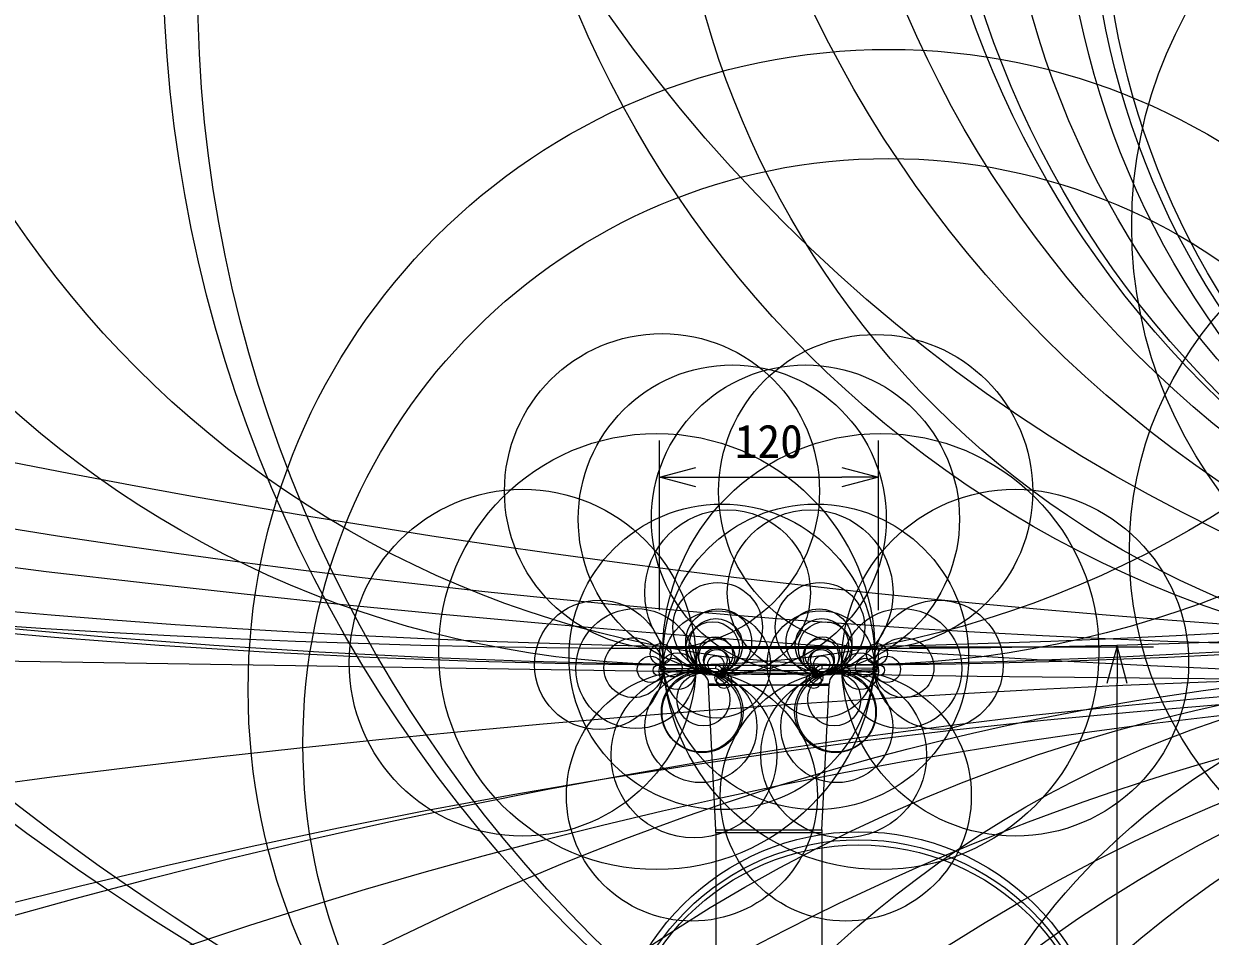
# Model space of a CAD drawing. Units: millimetres, scale not verified. Extents: x -11547 to 11815, y -1356 to 23431.
# Drawn here: x -69.3 to -4.3, y 55.6 to 105.6 of the extents above; entities that cross this region are included whole.
import ezdxf
from ezdxf.enums import TextEntityAlignment as Align

# ---------------------------------------------------------------- set-up
doc = ezdxf.new("R2010")
doc.units = ezdxf.units.MM
doc.header["$LTSCALE"] = 0.125
doc.header["$PDMODE"] = 32
doc.header["$PDSIZE"] = 0.0625
for name, color, linetype in [('0-0_0', 7, 'Continuous'), ('0-5_DEFPOINTS', 7, 'Continuous'), ('0-6_SUNPO', 7, 'Continuous')]:
    doc.layers.add(name, color=color, linetype=linetype)
doc.layers.add('0-4_GAIKEI', color=1, linetype='Continuous', lineweight=18)
doc.styles.add('ＭＳ ゴシック', font='')
doc.styles.get('ＭＳ ゴシック').set_extended_font_data('MS Gothic')

# ---------------------------------------------------------------- blocks, each defined once
blk = doc.blocks.new('_OPEN30')
at = {"layer": '0-0_0'}
blk.add_line((0, 0), (-1, 0), dxfattribs=at)
blk.add_lwpolyline([(-1, 0.26795), (0, 0), (-1, -0.26795)], dxfattribs=at)
blk = doc.blocks.new('D2')
at = {"layer": '0-6_SUNPO'}
for p, q in [((30.4232, -44.9718), (30.4232, -35.6896)), ((42.4232, -44.9718), (42.4232, -35.6896)), ((32.4232, -37.6896), (40.4232, -37.6896))]:
    blk.add_line(p, q, dxfattribs=at)
at = {"layer": '0-6_SUNPO', "xscale": 2, "yscale": 2, "rotation": 180}
blk.add_blockref('_OPEN30', (30.4232, -37.6896), dxfattribs=at)
at = {"layer": '0-6_SUNPO', "xscale": 2, "yscale": 2}
blk.add_blockref('_OPEN30', (42.4232, -37.6896), dxfattribs=at)
at = {"layer": '0-6_SUNPO', "style": 'ＭＳ ゴシック'}
blk.add_text('120', height=1.833, dxfattribs=at).set_placement((34.5482, -37.1896), align=Align.BOTTOM_LEFT)
blk = doc.blocks.new('D5')
at = {"layer": '0-5_DEFPOINTS'}
for p in [(42.1249, -46.9802), (55.4981, -46.9802), (36.4232, -88.0449)]:
    blk.add_point(p, dxfattribs=at)
at = {"layer": '0-6_SUNPO'}
for p, q in [((44.1249, -46.9802), (57.4981, -46.9802)), ((55.4981, -86.0449), (55.4981, -48.9802)), ((38.4232, -88.0449), (57.4981, -88.0449))]:
    blk.add_line(p, q, dxfattribs=at)
at = {"layer": '0-6_SUNPO', "xscale": 2, "yscale": 2}
for p, rotation in [((55.4981, -46.9802), 90), ((55.4981, -88.0449), 270)]:
    blk.add_blockref('_OPEN30', p, dxfattribs=dict(at, rotation=rotation))
at = {"layer": '0-6_SUNPO', "style": 'ＭＳ ゴシック'}
blk.add_text('408', height=1.833, rotation=90, dxfattribs=at).set_placement((54.9981, -69.3875), align=Align.BOTTOM_LEFT)

msp = doc.modelspace()

# ---------------------------------------------------------------- linework, layer by layer
at = {"layer": '0-4_GAIKEI', "color": 7}
for p, q in [((-34.4843, 71.4077), (-34.4539, 70.5372)), ((-22.5316, 71.4963), (-34.437, 71.4963)), ((-22.4843, 71.4077), (-22.5147, 70.5372)), ((-34.4539, 70.5371), (-34.448, 70.37)), ((-22.5147, 70.5372), (-22.5205, 70.37)), ((-22.5087, 70.7073), (-22.5087, 70.7085)), ((-24.6336, 70.0845), (-24.9541, 70.0727)), ((-31.7863, 69.415), (-31.7863, 69.4857)), ((-31.3898, 61.4801), (-31.786, 69.405)), ((-25.5788, 61.4801), (-25.1825, 69.405)), ((-25.1823, 69.415), (-25.1823, 69.4857)), ((-31.386, 61.3302), (-31.386, 44.6983)), ((-25.5825, 61.3302), (-25.5825, 44.6983))]:
    msp.add_line(p, q, dxfattribs=at)
at = {"layer": '0-4_GAIKEI'}
for p, q in [((-34.1877, 71.5113), (-22.7808, 71.5113)), ((-34.1877, 71.4963), (-34.1877, 71.5113)), ((-34.1278, 71.5113), (-34.1278, 71.4963)), ((-32.4843, 71.4963), (-32.4843, 71.4077)), ((-32.4843, 71.4077), (-32.4528, 70.5058)), ((-24.4843, 71.4077), (-32.4843, 71.4077)), ((-32.427, 71.5113), (-32.427, 71.4963)), ((-24.5415, 71.5113), (-24.5415, 71.4963)), ((-24.4843, 71.4077), (-24.5158, 70.5058)), ((-24.4843, 71.4963), (-24.4843, 71.4077)), ((-22.8407, 71.5113), (-22.8407, 71.4963)), ((-22.7808, 71.5113), (-22.7808, 71.4963)), ((-34.2574, 70.3441), (-32.4563, 70.3127)), ((-32.4851, 70.2018), (-32.4832, 70.3132)), ((-31.3825, 70.294), (-32.4563, 70.3127)), ((-31.379, 70.4871), (-32.4528, 70.5058)), ((-25.9491, 70.0425), (-25.9541, 70.2356)), ((-25.5895, 70.4871), (-24.5158, 70.5058)), ((-25.586, 70.294), (-24.5123, 70.3127)), ((-22.7112, 70.3441), (-24.5123, 70.3127)), ((-24.4834, 70.2018), (-24.4854, 70.3132)), ((-31.0203, 70.0425), (-31.0202, 70.0425)), ((-25.9482, 70.0425), (-25.9484, 70.0425)), ((-31.7863, 69.415), (-29.3338, 69.415)), ((-31.786, 69.405), (-29.3337, 69.405)), ((-29.3338, 69.405), (-28.4843, 69.4054)), ((-27.6356, 69.405), (-28.4843, 69.4054)), ((-27.6356, 69.405), (-25.1825, 69.405)), ((-27.6355, 69.415), (-25.1823, 69.415)), ((-31.3898, 61.4801), (-25.5788, 61.4801)), ((-31.386, 61.3302), (-25.5825, 61.3302))]:
    msp.add_line(p, q, dxfattribs=at)
for centre, radius in [((133.8993, 11750.1984), 11681.2817), ((36.4455, 932.4669), 863.1113), ((-33.7284, 606.8143), 535.408), ((-23.2404, 606.6057), 535.1995), ((14.0684, 606.8143), 535.408), ((34.5624, 606.6057), 535.1995), ((-29.978, 522.519), 452.0462), ((-26.9907, 522.5053), 452.0324), ((14.3914, 246.9415), 212.8898), ((14.421, 243.6194), 209.5358), ((-20.8213, 216.0468), 182.0007), ((-20.8941, 211.8472), 177.7689), ((14.5511, 176.2329), 142.1812), ((14.555, 171.804), 137.7204), ((33.7315, 156.2506), 86.8969), ((-21.7994, 130.5769), 96.5252), ((-21.8614, 124.7738), 90.6901), ((32.4616, 134.3462), 64.8771), ((15.3162, 129.192), 58.898), ((33.3149, 129.192), 58.898), ((13.9374, 109.6655), 75.6108), ((-33.0894, 126.0043), 55.4848), ((-23.8792, 126.0087), 55.4892), ((13.9304, 107.7954), 73.7088), ((33.3129, 123.8992), 53.731), ((33.311, 122.6974), 52.6549), ((15.3678, 119.4625), 49.1684), ((33.2633, 119.4625), 49.1685), ((33.7283, 115.4932), 46.1395), ((33.2492, 114.2096), 44.167), ((33.2476, 113.6171), 43.4487), ((15.6575, 94.558), 24.2623), ((-21.9209, 69.1449), 35.093), ((-21.9263, 66.1715), 32.0878), ((11.0637, 76.7481), 19.7935), ((-34.3387, 80.0361), 8.6297), ((-22.6296, 80.0124), 8.6059), ((-30.4896, 78.5065), 8.4407), ((-26.479, 78.5066), 8.4408), ((-34.6234, 71.2452), 11.9466), ((-22.3453, 71.2452), 11.9466), ((-41.9781, 70.6328), 9.5027), ((-14.9902, 70.6328), 9.503), ((-31.0587, 70.9582), 8.3704), ((-25.9099, 70.9582), 8.3703), ((-31.286, 72.575), 2.4559), ((-25.6826, 72.575), 2.4559), ((-37.7848, 70.5193), 3.5431), ((-35.7707, 70.3124), 3.2871), ((-31.3279, 70.5379), 2.9361), ((-25.6407, 70.5379), 2.9361), ((-21.1978, 70.3124), 3.2872), ((-19.1838, 70.5193), 3.5431), ((-31.3907, 71.5865), 1.462), ((-25.5779, 71.5865), 1.462), ((-35.886, 70.36), 1.6377), ((-34.4047, 71.1105), 0.5754), ((-31.4221, 71.0866), 0.961), ((-25.5464, 71.0866), 0.961), ((-22.5639, 71.1106), 0.5754), ((-21.0825, 70.36), 1.6377), ((-34.9723, 70.2717), 0.7197), ((-33.4941, 70.1738), 1.0063), ((-33.749, 70.368), 0.5091), ((-31.4175, 70.7772), 0.6516), ((-31.3889, 70.5703), 0.4427), ((-25.551, 70.7772), 0.6516), ((-25.5796, 70.5703), 0.4427), ((-23.4744, 70.1738), 1.0063), ((-23.2196, 70.368), 0.5091), ((-21.9962, 70.2717), 0.7197), ((15.8376, -76.2763), 146.8143), ((32.8906, -62.1471), 132.6849), ((15.3232, -20.3249), 90.6691), ((33.2983, -25.9388), 96.283), ((33.3829, -9.9587), 80.3027), ((14.897, 11.6659), 58.8672), ((-32.7011, 63.3503), 6.876), ((-34.5405, 70.223), 0.2851), ((-34.3346, 70.1941), 0.0772), ((-34.2568, 70.3439), 0.00067), ((-34.2074, 70.3439), 0.05), ((-32.727, 70.1172), 0.2371), ((33.649, 4.8942), 65.6394), ((-24.2674, 63.3504), 6.8759), ((-24.2416, 70.1172), 0.2371), ((-22.7611, 70.3439), 0.05), ((-22.4281, 70.223), 0.2851), ((-22.7118, 70.3439), 0.00067), ((-22.634, 70.1941), 0.0772), ((14.7177, 34.6926), 35.6482), ((33.8574, 30.7926), 39.5486), ((-32.2052, 67.1283), 3.0656), ((-32.1314, 67.9515), 2.2391), ((-34.2788, 70.1835), 0.0205), ((-34.2619, 70.1787), 0.00283), ((-34.2596, 70.1774), 0.00019), ((-32.5225, 70.0964), 0.0315), ((-32.4933, 70.0915), 0.00188), ((-32.4917, 70.0908), 0.0002), ((-31.0759, 69.8225), 0.368), ((-31.1964, 70.1405), 0.028), ((-24.7633, 67.1283), 3.0656), ((-24.8372, 67.9515), 2.2391), ((-25.8927, 69.8226), 0.368), ((-25.7721, 70.1405), 0.028), ((-24.446, 70.0964), 0.0315), ((-24.4753, 70.0915), 0.00188), ((-24.4768, 70.0908), 0.0002), ((-22.6897, 70.1835), 0.0205), ((-22.7067, 70.1787), 0.00283), ((-22.7089, 70.1774), 0.00019), ((26.3246, -319.4278), 388.9165), ((27.1623, -202.7555), 272.2412), ((-23.546, 47.7386), 13.6366), ((-23.551, 47.5237), 13.4139), ((-23.5546, 47.3837), 13.2663)]:
    msp.add_circle(centre, radius, dxfattribs=at)
at = {"layer": '0-4_GAIKEI', "color": 7}
for centre, radius in [((-30.748, 74.4694), 4.5398), ((-26.2205, 74.4695), 4.5399), ((-31.2343, 71.7772), 1.804), ((-25.7342, 71.7772), 1.804), ((-31.5665, 71.4113), 1.4667), ((-25.402, 71.4113), 1.4667), ((-31.3389, 70.9637), 0.9839), ((-25.6296, 70.9637), 0.9839), ((-31.3352, 70.6692), 0.6894), ((-25.6334, 70.6692), 0.6894), ((23.0565, -643.0747), 713.1818), ((26.9771, -286.8459), 356.9315), ((-32.5853, 65.5752), 4.5422), ((-32.1673, 67.912), 2.1683), ((-32.0703, 68.6204), 1.4533), ((-30.936, 69.6393), 0.4141), ((-31.0151, 69.9303), 0.1126), ((-31.0213, 69.9781), 0.0644), ((-24.3832, 65.5753), 4.5421), ((-24.8013, 67.912), 2.1683), ((-26.0325, 69.6393), 0.4141), ((-24.8982, 68.6204), 1.4533), ((-25.9534, 69.9303), 0.1126), ((-25.9472, 69.9781), 0.0644)]:
    msp.add_circle(centre, radius, dxfattribs=at)
for centre, radius, start, end in [((-34.3843, 71.4112), 0.1001, 121.78833, 182), ((-22.5843, 71.4112), 0.1001, 358, 58.21167), ((-34.248, 70.377), 0.2001, 182, 266.69114), ((-22.7205, 70.377), 0.2001, 273.30886, 357.99999), ((-28.4843, 170.0706), 100.0602, 266.69114, 267.78203), ((-32.3866, 69.4857), 0.6004, 359.99998, 87.77823), ((-28.3668, 176.8387), 106.8283, 267.86606, 268.04329), ((-28.4843, 170.0706), 100.0602, 268.54815, 271.45185), ((-24.5819, 69.4857), 0.6004, 92.22177, 180.00003), ((-28.4843, 170.0706), 100.0602, 272.20548, 273.30886), ((-31.5861, 69.415), 0.2001, 179.99978, 182.86219), ((-25.3824, 69.415), 0.2001, 357.1376, 0), ((-34.3878, 61.3302), 3.0018, 0, 2.8624), ((-22.5807, 61.3302), 3.0018, 177.1376, 180)]:
    msp.add_arc(centre, radius, start, end, dxfattribs=at)
at = {"layer": '0-4_GAIKEI'}
for centre, radius, start, end in [((-34.0819, 71.4985), 0.1049, 172.98021, 181.20022), ((-28.9846, 71.4112), 0.1001, 89.07208, 90), ((-27.984, 71.4112), 0.1001, 90, 90.92792), ((-22.8866, 71.4985), 0.1049, 358.79978, 7.01979), ((-34.2539, 70.5442), 0.2001, 182, 269), ((-26.7176, 270.6407), 200.5219, 267.84691, 268.11041), ((-26.7496, 269.6012), 199.4818, 268.10975, 268.35239), ((-31.386, 70.0939), 0.2001, 21.80479, 89), ((-31.386, 70.0869), 0.4002, 21.80479, 89), ((-28.4843, 170.0636), 99.8601, 268.54815, 271.45185), ((-25.5825, 70.0869), 0.4002, 91, 158.19521), ((-25.5825, 70.0939), 0.2001, 91, 158.19521), ((-30.2267, 269.8543), 199.7351, 271.64772, 271.89006), ((-30.2509, 270.6407), 200.5219, 271.88959, 272.15309), ((-22.7147, 70.5442), 0.2001, 271, 358), ((-27.787, 224.9805), 154.85, 268.26138, 268.41581), ((-31.0152, 70.2424), 0.2, 201.78243, 268.5386), ((-31.0144, 70.2425), 0.2001, 201.80479, 268.54815), ((-25.9541, 70.2425), 0.2001, 271.45185, 338.19521), ((-25.9533, 70.2424), 0.2, 271.46145, 338.21753), ((-29.1816, 224.9805), 154.85, 271.58419, 271.73862), ((-28.4837, 141.5106), 72.1006, 267.37467, 269.32443), ((-28.6114, 337.7717), 268.3577, 269.84576, 270.02714), ((-28.3558, 336.7509), 267.3369, 269.97246, 270.15436), ((-28.4848, 141.5091), 72.0991, 270.67489, 272.62535)]:
    msp.add_arc(centre, radius, start, end, dxfattribs=at)
for centre, major_axis, ratio, start_param, end_param in [((-31.8988, 71.4112), (0, -0.1001), 0.974996, 3.1273835, 3.1415927), ((-31.5713, 71.4112), (0, -0.1001), 0.88148, 3.1272619, 3.1415927), ((-29.5435, 71.4112), (0, -0.1001), 0.714143, 3.126154, 3.1415927), ((-27.425, 71.4112), (0, 0.1001), 0.714143, 0, 0.0154387), ((-25.9833, 71.4112), (0, 0.1001), 0.714143, 0, 0.0147531), ((-25.3972, 71.4112), (0, 0.1001), 0.88148, 0, 0.0148062), ((-25.0697, 71.4112), (0, -0.1001), 0.974996, 3.1415927, 3.1558018), ((-34.248, 70.377), (-0.2, -0.007), 0.581677, 6.2831852, 7.8180596), ((-32.4528, 70.5128), (0.0035, 0.2001), 0.000609, 3.1415921, 4.6774877), ((-31.379, 70.4941), (0.0035, 0.2001), 0.000609, 3.1415927, 4.6774877), ((-31.0144, 70.2425), (0.1858, 0.0743), 0.032405, 3.1415927, 4.6994254), ((-31.0144, 70.2425), (0.0051, 0.2001), 0.000885, 3.1415927, 4.6774936), ((-25.9541, 70.2425), (-0.1858, 0.0743), 0.032405, 1.58376, 3.1415927), ((-25.5895, 70.4941), (-0.0035, 0.2001), 0.000609, 1.6056976, 3.1415927), ((-24.5158, 70.5128), (-0.0035, 0.2001), 0.000609, 1.6056976, 3.1415927), ((-22.7205, 70.377), (0.2, -0.007), 0.581677, 4.7483109, 6.2831853), ((-32.0074, 70.2726), (-0.0071, -0.2), 0.317936, 5.1510328, 6.2831857), ((-24.9612, 70.2726), (0.0071, -0.2), 0.317936, 6.2831853, 7.4153377)]:
    msp.add_ellipse(centre, major_axis=major_axis, ratio=ratio, start_param=start_param, end_param=end_param, dxfattribs=at)

# ---------------------------------------------------------------- block references
at = {"layer": '0-6_SUNPO'}
for name in ['D2', 'D5']:
    msp.add_blockref(name, (-64.9075, 118.4914), dxfattribs=at)

doc.saveas('drawing.dxf')
